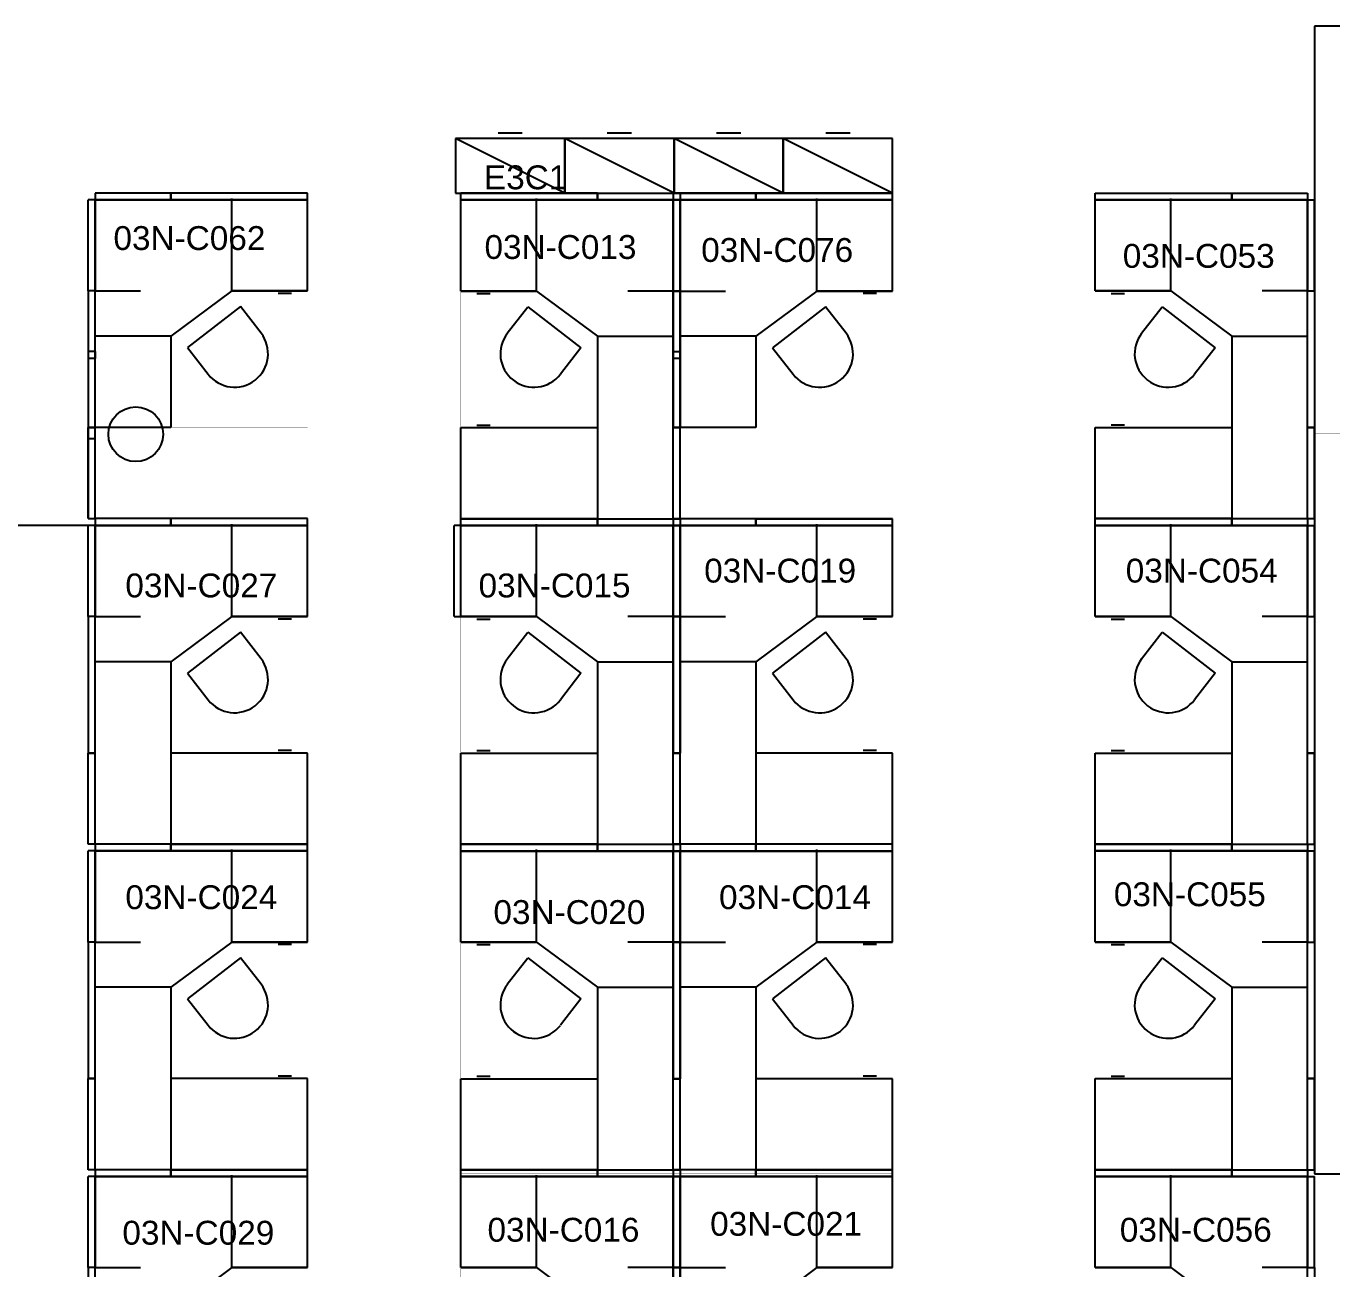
# Model space of a CAD drawing. Extents: x 0 to 6337, y 3987 to 5634.
# Drawn here: x 1423.1 to 1853.3, y 4401.1 to 4810.6 of the extents above; entities that cross this region are included whole.
import ezdxf

# ---------------------------------------------------------------- set-up
doc = ezdxf.new("R2010")
doc.units = 0
doc.header["$MEASUREMENT"] = 0
for name, color, linetype in [('01A_BASE_PLAN', 7, 'CONTINUOUS'), ('01B_PANELS', 7, 'CONTINUOUS'), ('04A_FURNITURE', 7, 'CONTINUOUS'), ('NA-CONSTRUCTION', 7, 'CONTINUOUS'), ('REGION', 7, 'CONTINUOUS'), ('REGION_NUM', 7, 'CONTINUOUS')]:
    doc.layers.add(name, color=color, linetype=linetype)
doc.styles.add('ARIAL', font='ARIAL', dxfattribs={"height": 0.2})

msp = doc.modelspace()

# ---------------------------------------------------------------- linework, layer by layer
at = {"layer": '01A_BASE_PLAN', "color": 250, "linetype": 'Continuous'}
for p, q in [((1847.56, 4810.55), (1847.56, 4432.42)), ((1960.62, 4810.55), (1847.56, 4810.55)), ((1847.56, 4432.42), (1859.88, 4432.42))]:
    msp.add_line(p, q, dxfattribs=at)
at = {"layer": '01B_PANELS', "color": 5, "linetype": 'Continuous'}
for p, q in [((1445.79, 4755.56), (1445.79, 4753.31)), ((1470.79, 4755.56), (1445.79, 4755.56)), ((1470.79, 4753.31), (1470.79, 4755.56)), ((1470.79, 4755.56), (1470.79, 4753.31)), ((1515.79, 4755.56), (1470.79, 4755.56)), ((1515.79, 4753.31), (1515.79, 4755.56)), ((1564.55, 4755.53), (1600.55, 4755.53)), ((1564.55, 4755.53), (1609.55, 4755.53)), ((1611.3, 4755.53), (1566.3, 4755.53)), ((1566.3, 4753.28), (1566.3, 4755.53)), ((1566.3, 4755.53), (1611.3, 4755.53)), ((1566.3, 4753.28), (1566.3, 4755.53)), ((1566.3, 4755.53), (1611.3, 4755.53)), ((1600.55, 4755.53), (1636.55, 4755.53)), ((1609.55, 4755.53), (1634.55, 4755.53)), ((1611.3, 4755.53), (1636.3, 4755.53)), ((1611.3, 4753.28), (1611.3, 4755.53)), ((1611.3, 4755.53), (1636.3, 4755.53)), ((1611.3, 4755.53), (1611.3, 4753.28)), ((1611.3, 4753.28), (1611.3, 4755.53)), ((1611.3, 4755.53), (1636.3, 4755.53)), ((1611.3, 4755.53), (1611.3, 4753.28)), ((1636.3, 4755.53), (1636.3, 4753.28)), ((1636.3, 4755.53), (1636.3, 4753.28)), ((1636.55, 4755.53), (1672.55, 4755.53)), ((1661.96, 4755.53), (1636.96, 4755.53)), ((1638.55, 4755.53), (1638.55, 4753.28)), ((1663.55, 4755.53), (1638.55, 4755.53)), ((1638.55, 4755.53), (1638.55, 4753.28)), ((1663.55, 4755.53), (1638.55, 4755.53)), ((1638.55, 4755.53), (1638.55, 4753.28)), ((1663.55, 4755.53), (1638.55, 4755.53)), ((1638.55, 4755.53), (1638.55, 4753.28)), ((1663.55, 4755.53), (1638.55, 4755.53)), ((1706.96, 4755.53), (1661.96, 4755.53)), ((1663.55, 4755.53), (1663.55, 4753.28)), ((1708.55, 4755.53), (1663.55, 4755.53)), ((1663.55, 4753.28), (1663.55, 4755.53)), ((1663.55, 4753.28), (1663.55, 4755.53)), ((1663.55, 4755.53), (1663.55, 4753.28)), ((1708.55, 4755.53), (1663.55, 4755.53)), ((1663.55, 4753.28), (1663.55, 4755.53)), ((1663.55, 4755.53), (1663.55, 4753.28)), ((1708.55, 4755.53), (1663.55, 4755.53)), ((1663.55, 4753.28), (1663.55, 4755.53)), ((1663.55, 4755.53), (1663.55, 4753.28)), ((1708.55, 4755.53), (1663.55, 4755.53)), ((1672.55, 4755.53), (1708.55, 4755.53)), ((1708.55, 4753.28), (1708.55, 4755.53)), ((1708.55, 4753.28), (1708.55, 4755.53)), ((1708.55, 4753.28), (1708.55, 4755.53)), ((1708.55, 4753.28), (1708.55, 4755.53)), ((1775.31, 4753.3), (1775.31, 4755.55)), ((1775.31, 4755.55), (1820.31, 4755.55)), ((1775.31, 4753.3), (1775.31, 4755.55)), ((1775.31, 4755.55), (1820.31, 4755.55)), ((1820.31, 4755.55), (1820.31, 4753.3)), ((1820.31, 4753.3), (1820.31, 4755.55)), ((1820.31, 4755.55), (1845.31, 4755.55)), ((1820.31, 4753.3), (1820.31, 4755.55)), ((1820.31, 4755.55), (1845.31, 4755.55)), ((1820.31, 4755.55), (1820.31, 4753.3)), ((1845.31, 4755.55), (1845.31, 4753.3)), ((1845.31, 4755.55), (1845.31, 4753.3)), ((1443.54, 4723.31), (1443.54, 4753.31)), ((1445.79, 4753.31), (1443.54, 4753.31)), ((1445.79, 4723.31), (1445.79, 4753.31)), ((1515.79, 4753.31), (1445.79, 4753.31)), ((1445.79, 4753.31), (1445.79, 4723.31)), ((1445.79, 4753.31), (1470.79, 4753.31)), ((1470.79, 4753.31), (1515.79, 4753.31)), ((1566.3, 4753.28), (1636.3, 4753.28)), ((1611.3, 4753.28), (1566.3, 4753.28)), ((1611.3, 4753.28), (1566.3, 4753.28)), ((1636.3, 4753.28), (1611.3, 4753.28)), ((1636.3, 4753.28), (1611.3, 4753.28)), ((1636.3, 4723.28), (1636.3, 4753.28)), ((1638.55, 4753.28), (1636.3, 4753.28)), ((1636.3, 4723.28), (1636.3, 4753.28)), ((1636.3, 4753.28), (1638.55, 4753.28)), ((1636.3, 4753.28), (1636.3, 4723.28)), ((1638.55, 4753.28), (1636.3, 4753.28)), ((1638.55, 4753.28), (1663.55, 4753.28)), ((1638.55, 4723.28), (1638.55, 4753.28)), ((1708.55, 4753.28), (1638.55, 4753.28)), ((1638.55, 4753.28), (1638.55, 4723.28)), ((1638.55, 4723.28), (1638.55, 4753.28)), ((1638.55, 4753.28), (1663.55, 4753.28)), ((1638.55, 4753.28), (1663.55, 4753.28)), ((1708.55, 4753.28), (1638.55, 4753.28)), ((1638.55, 4753.28), (1663.55, 4753.28)), ((1663.55, 4753.28), (1708.55, 4753.28)), ((1663.55, 4753.28), (1708.55, 4753.28)), ((1663.55, 4753.28), (1708.55, 4753.28)), ((1663.55, 4753.28), (1708.55, 4753.28)), ((1820.31, 4753.3), (1775.31, 4753.3)), ((1775.31, 4753.3), (1845.31, 4753.3)), ((1820.31, 4753.3), (1775.31, 4753.3)), ((1845.31, 4753.3), (1820.31, 4753.3)), ((1845.31, 4753.3), (1820.31, 4753.3)), ((1845.31, 4723.3), (1845.31, 4753.3)), ((1845.31, 4753.3), (1847.56, 4753.3)), ((1845.31, 4753.3), (1845.31, 4723.3)), ((1847.56, 4723.3), (1847.56, 4753.3)), ((1445.79, 4723.31), (1443.54, 4723.31)), ((1445.79, 4723.31), (1443.54, 4723.31)), ((1443.54, 4723.31), (1443.54, 4678.31)), ((1445.79, 4648.31), (1445.79, 4723.31)), ((1445.79, 4678.31), (1445.79, 4723.31)), ((1638.55, 4723.28), (1636.3, 4723.28)), ((1636.3, 4723.28), (1638.55, 4723.28)), ((1636.3, 4648.28), (1636.3, 4723.28)), ((1636.3, 4678.28), (1636.3, 4723.28)), ((1636.3, 4723.28), (1638.55, 4723.28)), ((1638.55, 4723.28), (1636.3, 4723.28)), ((1636.3, 4723.28), (1636.3, 4678.28)), ((1638.55, 4723.28), (1636.3, 4723.28)), ((1638.55, 4723.28), (1636.3, 4723.28)), ((1638.55, 4648.28), (1638.55, 4723.28)), ((1638.55, 4723.28), (1638.55, 4678.28)), ((1638.55, 4678.28), (1638.55, 4723.28)), ((1845.31, 4723.3), (1847.56, 4723.3)), ((1845.31, 4648.3), (1845.31, 4723.3)), ((1845.31, 4678.3), (1845.31, 4723.3)), ((1845.31, 4723.3), (1847.56, 4723.3)), ((1847.56, 4723.3), (1847.56, 4678.3)), ((1445.79, 4703.3), (1443.54, 4703.3)), ((1445.79, 4703.3), (1445.79, 4701.05)), ((1638.55, 4703.27), (1636.3, 4703.27)), ((1638.55, 4703.27), (1638.55, 4701.02)), ((1445.79, 4701.05), (1443.54, 4701.05)), ((1443.54, 4701.05), (1443.54, 4648.3)), ((1445.79, 4648.3), (1445.79, 4701.05)), ((1638.55, 4701.02), (1636.3, 4701.02)), ((1443.54, 4648.31), (1443.54, 4678.31)), ((1445.79, 4678.31), (1443.54, 4678.31)), ((1443.54, 4678.31), (1445.79, 4678.31)), ((1445.79, 4648.31), (1445.79, 4678.31)), ((1636.3, 4648.28), (1636.3, 4678.28)), ((1638.55, 4678.28), (1636.3, 4678.28)), ((1636.3, 4648.28), (1636.3, 4678.28)), ((1636.3, 4678.28), (1638.55, 4678.28)), ((1638.55, 4678.28), (1636.3, 4678.28)), ((1636.3, 4678.28), (1638.55, 4678.28)), ((1638.55, 4648.28), (1638.55, 4678.28)), ((1638.55, 4648.28), (1638.55, 4678.28)), ((1845.31, 4648.3), (1845.31, 4678.3)), ((1845.31, 4678.3), (1847.56, 4678.3)), ((1847.56, 4678.3), (1845.31, 4678.3)), ((1847.56, 4648.3), (1847.56, 4678.3)), ((1443.54, 4674.68), (1445.79, 4674.68)), ((1443.54, 4648.3), (1445.79, 4648.3)), ((1445.79, 4648.3), (1445.79, 4646.05)), ((1470.79, 4648.3), (1445.79, 4648.3)), ((1470.79, 4646.05), (1470.79, 4648.3)), ((1470.79, 4648.3), (1470.79, 4646.05)), ((1515.79, 4648.3), (1470.79, 4648.3)), ((1515.79, 4646.05), (1515.79, 4648.3)), ((1566.3, 4646.03), (1566.3, 4648.28)), ((1566.3, 4648.28), (1611.3, 4648.28)), ((1611.3, 4648.28), (1566.3, 4648.28)), ((1566.3, 4646.03), (1566.3, 4648.28)), ((1566.3, 4648.28), (1611.3, 4648.28)), ((1566.3, 4646.03), (1566.3, 4648.28)), ((1566.3, 4648.28), (1611.3, 4648.28)), ((1611.3, 4646.03), (1611.3, 4648.28)), ((1611.3, 4648.28), (1636.3, 4648.28)), ((1611.3, 4648.28), (1611.3, 4646.03)), ((1611.3, 4648.28), (1636.3, 4648.28)), ((1611.3, 4646.03), (1611.3, 4648.28)), ((1611.3, 4648.28), (1636.3, 4648.28)), ((1611.3, 4648.28), (1611.3, 4646.03)), ((1611.3, 4646.03), (1611.3, 4648.28)), ((1611.3, 4648.28), (1636.3, 4648.28)), ((1611.3, 4648.28), (1611.3, 4646.03)), ((1636.3, 4648.28), (1636.3, 4646.03)), ((1638.55, 4648.28), (1636.3, 4648.28)), ((1636.3, 4648.28), (1638.55, 4648.28)), ((1636.3, 4648.28), (1636.3, 4646.03)), ((1636.3, 4648.28), (1636.3, 4646.03)), ((1638.55, 4648.28), (1638.55, 4646.03)), ((1663.55, 4648.28), (1638.55, 4648.28)), ((1663.55, 4648.28), (1638.55, 4648.28)), ((1638.55, 4648.28), (1638.55, 4646.03)), ((1663.55, 4648.28), (1638.55, 4648.28)), ((1638.55, 4648.28), (1638.55, 4646.03)), ((1663.55, 4648.28), (1638.55, 4648.28)), ((1663.55, 4648.28), (1638.55, 4648.28)), ((1663.55, 4648.28), (1638.55, 4648.28)), ((1663.55, 4648.28), (1638.55, 4648.28)), ((1663.55, 4646.03), (1663.55, 4648.28)), ((1663.55, 4648.28), (1663.55, 4646.03)), ((1708.55, 4648.28), (1663.55, 4648.28)), ((1663.55, 4648.28), (1708.55, 4648.28)), ((1663.55, 4646.03), (1663.55, 4648.28)), ((1663.55, 4648.28), (1663.55, 4646.03)), ((1708.55, 4648.28), (1663.55, 4648.28)), ((1663.55, 4646.03), (1663.55, 4648.28)), ((1663.55, 4648.28), (1663.55, 4646.03)), ((1708.55, 4648.28), (1663.55, 4648.28)), ((1663.55, 4648.28), (1663.55, 4646.03)), ((1708.55, 4648.28), (1663.55, 4648.28)), ((1663.55, 4646.03), (1663.55, 4648.28)), ((1663.55, 4646.03), (1663.55, 4648.28)), ((1663.55, 4648.28), (1663.55, 4646.03)), ((1708.55, 4648.28), (1663.55, 4648.28)), ((1663.55, 4646.03), (1663.55, 4648.28)), ((1663.55, 4648.28), (1663.55, 4646.03)), ((1708.55, 4648.28), (1663.55, 4648.28)), ((1708.55, 4646.03), (1708.55, 4648.28)), ((1708.55, 4646.03), (1708.55, 4648.28)), ((1708.55, 4646.03), (1708.55, 4648.28)), ((1708.55, 4646.03), (1708.55, 4648.28)), ((1708.55, 4646.03), (1708.55, 4648.28)), ((1708.55, 4646.03), (1708.55, 4648.28)), ((1775.31, 4646.05), (1775.31, 4648.3)), ((1775.31, 4648.3), (1820.31, 4648.3)), ((1820.31, 4648.3), (1775.31, 4648.3)), ((1775.31, 4646.05), (1775.31, 4648.3)), ((1775.31, 4648.3), (1820.31, 4648.3)), ((1775.31, 4646.05), (1775.31, 4648.3)), ((1775.31, 4648.3), (1820.31, 4648.3)), ((1820.31, 4648.3), (1820.31, 4646.05)), ((1820.31, 4646.05), (1820.31, 4648.3)), ((1820.31, 4648.3), (1845.31, 4648.3)), ((1820.31, 4648.3), (1845.31, 4648.3)), ((1820.31, 4646.05), (1820.31, 4648.3)), ((1820.31, 4648.3), (1845.31, 4648.3)), ((1820.31, 4648.3), (1820.31, 4646.05)), ((1820.31, 4646.05), (1820.31, 4648.3)), ((1820.31, 4648.3), (1845.31, 4648.3)), ((1820.31, 4648.3), (1820.31, 4646.05)), ((1845.31, 4648.3), (1845.31, 4646.05)), ((1845.31, 4648.3), (1847.56, 4648.3)), ((1845.31, 4648.3), (1845.31, 4646.05)), ((1845.31, 4648.3), (1845.31, 4646.05)), ((1443.54, 4616.05), (1443.54, 4646.05)), ((1445.79, 4646.05), (1443.54, 4646.05)), ((1445.79, 4616.05), (1445.79, 4646.05)), ((1515.79, 4646.05), (1445.79, 4646.05)), ((1445.79, 4646.05), (1445.79, 4616.05)), ((1445.79, 4646.05), (1470.79, 4646.05)), ((1470.79, 4646.05), (1515.79, 4646.05)), ((1566.3, 4646.03), (1564.05, 4646.03)), ((1566.3, 4646.03), (1636.3, 4646.03)), ((1611.3, 4646.03), (1566.3, 4646.03)), ((1566.3, 4646.03), (1636.3, 4646.03)), ((1611.3, 4646.03), (1566.3, 4646.03)), ((1611.3, 4646.03), (1566.3, 4646.03)), ((1636.3, 4646.03), (1611.3, 4646.03)), ((1636.3, 4646.03), (1611.3, 4646.03)), ((1636.3, 4646.03), (1611.3, 4646.03)), ((1636.3, 4616.03), (1636.3, 4646.03)), ((1636.3, 4646.03), (1638.55, 4646.03)), ((1636.3, 4646.03), (1636.3, 4616.03)), ((1636.3, 4616.03), (1636.3, 4646.03)), ((1638.55, 4646.03), (1636.3, 4646.03)), ((1708.55, 4646.03), (1638.55, 4646.03)), ((1638.55, 4646.03), (1638.55, 4616.03)), ((1638.55, 4616.03), (1638.55, 4646.03)), ((1638.55, 4616.03), (1638.55, 4646.03)), ((1638.55, 4646.03), (1663.55, 4646.03)), ((1708.55, 4646.03), (1638.55, 4646.03)), ((1638.55, 4646.03), (1663.55, 4646.03)), ((1638.55, 4646.03), (1663.55, 4646.03)), ((1638.55, 4646.03), (1663.55, 4646.03)), ((1708.55, 4646.03), (1638.55, 4646.03)), ((1638.55, 4646.03), (1663.55, 4646.03)), ((1638.55, 4646.03), (1663.55, 4646.03)), ((1663.55, 4646.03), (1708.55, 4646.03)), ((1663.55, 4646.03), (1708.55, 4646.03)), ((1663.55, 4646.03), (1708.55, 4646.03)), ((1663.55, 4646.03), (1708.55, 4646.03)), ((1663.55, 4646.03), (1708.55, 4646.03)), ((1663.55, 4646.03), (1708.55, 4646.03)), ((1820.31, 4646.05), (1775.31, 4646.05)), ((1775.31, 4646.05), (1845.31, 4646.05)), ((1820.31, 4646.05), (1775.31, 4646.05)), ((1820.31, 4646.05), (1775.31, 4646.05)), ((1845.31, 4646.05), (1820.31, 4646.05)), ((1845.31, 4646.05), (1820.31, 4646.05)), ((1845.31, 4646.05), (1820.31, 4646.05)), ((1845.31, 4616.05), (1845.31, 4646.05)), ((1845.31, 4646.05), (1847.56, 4646.05)), ((1845.31, 4646.05), (1845.31, 4616.05)), ((1847.56, 4616.05), (1847.56, 4646.05)), ((1445.79, 4616.05), (1443.54, 4616.05)), ((1445.79, 4616.05), (1443.54, 4616.05)), ((1443.54, 4616.05), (1443.54, 4571.05)), ((1445.79, 4541.05), (1445.79, 4616.05)), ((1445.79, 4571.05), (1445.79, 4616.05)), ((1636.3, 4616.03), (1638.55, 4616.03)), ((1636.3, 4541.03), (1636.3, 4616.03)), ((1638.55, 4616.03), (1636.3, 4616.03)), ((1638.55, 4616.03), (1636.3, 4616.03)), ((1636.3, 4616.03), (1636.3, 4571.03)), ((1636.3, 4571.03), (1636.3, 4616.03)), ((1636.3, 4616.03), (1638.55, 4616.03)), ((1638.55, 4571.03), (1638.55, 4616.03)), ((1638.55, 4616.03), (1638.55, 4571.03)), ((1845.31, 4616.05), (1847.56, 4616.05)), ((1845.31, 4541.05), (1845.31, 4616.05)), ((1845.31, 4571.05), (1845.31, 4616.05)), ((1845.31, 4616.05), (1847.56, 4616.05)), ((1847.56, 4616.05), (1847.56, 4571.05)), ((1443.54, 4541.05), (1443.54, 4571.05)), ((1445.79, 4571.05), (1443.54, 4571.05)), ((1443.54, 4571.05), (1445.79, 4571.05)), ((1445.79, 4541.05), (1445.79, 4571.05)), ((1636.3, 4541.03), (1636.3, 4571.03)), ((1636.3, 4571.03), (1638.55, 4571.03)), ((1636.3, 4541.03), (1636.3, 4571.03)), ((1638.55, 4571.03), (1636.3, 4571.03)), ((1636.3, 4571.03), (1638.55, 4571.03)), ((1638.55, 4571.03), (1636.3, 4571.03)), ((1638.55, 4541.03), (1638.55, 4571.03)), ((1638.55, 4541.03), (1638.55, 4571.03)), ((1845.31, 4541.05), (1845.31, 4571.05)), ((1845.31, 4571.05), (1847.56, 4571.05)), ((1847.56, 4571.05), (1845.31, 4571.05)), ((1847.56, 4541.05), (1847.56, 4571.05)), ((1445.79, 4541.05), (1443.54, 4541.05)), ((1470.79, 4541.05), (1445.79, 4541.05)), ((1445.79, 4541.05), (1445.79, 4538.8)), ((1470.79, 4541.05), (1445.79, 4541.05)), ((1445.79, 4541.05), (1445.79, 4538.8)), ((1470.79, 4541.05), (1445.79, 4541.05)), ((1470.79, 4541.05), (1515.79, 4541.05)), ((1470.79, 4538.8), (1470.79, 4541.05)), ((1470.79, 4541.05), (1470.79, 4538.8)), ((1515.79, 4541.05), (1470.79, 4541.05)), ((1470.79, 4538.8), (1470.79, 4541.05)), ((1470.79, 4541.05), (1470.79, 4538.8)), ((1515.79, 4541.05), (1470.79, 4541.05)), ((1515.79, 4538.8), (1515.79, 4541.05)), ((1515.79, 4538.8), (1515.79, 4541.05)), ((1611.3, 4541.03), (1566.3, 4541.03)), ((1566.3, 4538.78), (1566.3, 4541.03)), ((1566.3, 4541.03), (1611.3, 4541.03)), ((1566.3, 4538.78), (1566.3, 4541.03)), ((1566.3, 4541.03), (1611.3, 4541.03)), ((1611.3, 4541.03), (1636.3, 4541.03)), ((1611.3, 4538.78), (1611.3, 4541.03)), ((1611.3, 4541.03), (1636.3, 4541.03)), ((1611.3, 4541.03), (1611.3, 4538.78)), ((1611.3, 4538.78), (1611.3, 4541.03)), ((1611.3, 4541.03), (1636.3, 4541.03)), ((1611.3, 4541.03), (1611.3, 4538.78)), ((1636.3, 4541.03), (1638.55, 4541.03)), ((1638.55, 4541.03), (1636.3, 4541.03)), ((1636.3, 4541.03), (1636.3, 4538.78)), ((1636.3, 4541.03), (1636.3, 4538.78)), ((1638.55, 4541.03), (1638.55, 4538.78)), ((1663.55, 4541.03), (1638.55, 4541.03)), ((1638.55, 4541.03), (1638.55, 4538.78)), ((1663.55, 4541.03), (1638.55, 4541.03)), ((1638.55, 4541.03), (1638.55, 4538.78)), ((1663.55, 4541.03), (1638.55, 4541.03)), ((1663.55, 4541.03), (1663.55, 4538.78)), ((1708.55, 4541.03), (1663.55, 4541.03)), ((1663.55, 4538.78), (1663.55, 4541.03)), ((1663.55, 4538.78), (1663.55, 4541.03)), ((1663.55, 4541.03), (1663.55, 4538.78)), ((1708.55, 4541.03), (1663.55, 4541.03)), ((1663.55, 4538.78), (1663.55, 4541.03)), ((1663.55, 4541.03), (1663.55, 4538.78)), ((1708.55, 4541.03), (1663.55, 4541.03)), ((1708.55, 4538.78), (1708.55, 4541.03)), ((1708.55, 4538.78), (1708.55, 4541.03)), ((1708.55, 4538.78), (1708.55, 4541.03)), ((1820.31, 4541.05), (1775.31, 4541.05)), ((1775.31, 4538.8), (1775.31, 4541.05)), ((1775.31, 4541.05), (1820.31, 4541.05)), ((1775.31, 4538.8), (1775.31, 4541.05)), ((1775.31, 4541.05), (1820.31, 4541.05)), ((1820.31, 4541.05), (1845.31, 4541.05)), ((1820.31, 4538.8), (1820.31, 4541.05)), ((1820.31, 4541.05), (1845.31, 4541.05)), ((1820.31, 4541.05), (1820.31, 4538.8)), ((1820.31, 4538.8), (1820.31, 4541.05)), ((1820.31, 4541.05), (1845.31, 4541.05)), ((1820.31, 4541.05), (1820.31, 4538.8)), ((1845.31, 4541.05), (1847.56, 4541.05)), ((1845.31, 4541.05), (1845.31, 4538.8)), ((1845.31, 4541.05), (1845.31, 4538.8)), ((1443.54, 4508.8), (1443.54, 4538.8)), ((1445.79, 4538.8), (1443.54, 4538.8)), ((1445.79, 4508.8), (1445.79, 4538.8)), ((1515.79, 4538.8), (1445.79, 4538.8)), ((1445.79, 4538.8), (1445.79, 4508.8)), ((1445.79, 4538.8), (1470.79, 4538.8)), ((1445.79, 4538.8), (1470.79, 4538.8)), ((1470.79, 4538.8), (1515.79, 4538.8)), ((1470.79, 4538.8), (1515.79, 4538.8)), ((1566.3, 4538.78), (1636.3, 4538.78)), ((1611.3, 4538.78), (1566.3, 4538.78)), ((1611.3, 4538.78), (1566.3, 4538.78)), ((1636.3, 4538.78), (1611.3, 4538.78)), ((1636.3, 4538.78), (1611.3, 4538.78)), ((1636.3, 4508.78), (1636.3, 4538.78)), ((1638.55, 4538.78), (1636.3, 4538.78)), ((1636.3, 4508.78), (1636.3, 4538.78)), ((1636.3, 4538.78), (1638.55, 4538.78)), ((1636.3, 4538.78), (1636.3, 4508.78)), ((1638.55, 4538.78), (1663.55, 4538.78)), ((1638.55, 4508.78), (1638.55, 4538.78)), ((1708.55, 4538.78), (1638.55, 4538.78)), ((1638.55, 4538.78), (1638.55, 4508.78)), ((1638.55, 4508.78), (1638.55, 4538.78)), ((1638.55, 4538.78), (1663.55, 4538.78)), ((1638.55, 4538.78), (1663.55, 4538.78)), ((1663.55, 4538.78), (1708.55, 4538.78)), ((1663.55, 4538.78), (1708.55, 4538.78)), ((1663.55, 4538.78), (1708.55, 4538.78)), ((1775.31, 4538.8), (1845.31, 4538.8)), ((1820.31, 4538.8), (1775.31, 4538.8)), ((1820.31, 4538.8), (1775.31, 4538.8)), ((1845.31, 4538.8), (1820.31, 4538.8)), ((1845.31, 4538.8), (1820.31, 4538.8)), ((1845.31, 4508.8), (1845.31, 4538.8)), ((1845.31, 4538.8), (1847.56, 4538.8)), ((1845.31, 4538.8), (1845.31, 4508.8)), ((1847.56, 4508.8), (1847.56, 4538.8)), ((1445.79, 4508.8), (1443.54, 4508.8)), ((1445.79, 4508.8), (1443.54, 4508.8)), ((1443.54, 4508.8), (1443.54, 4463.8)), ((1445.79, 4433.8), (1445.79, 4508.8)), ((1445.79, 4463.8), (1445.79, 4508.8)), ((1638.55, 4508.78), (1636.3, 4508.78)), ((1636.3, 4508.78), (1638.55, 4508.78)), ((1636.3, 4433.78), (1636.3, 4508.78)), ((1636.3, 4463.78), (1636.3, 4508.78)), ((1636.3, 4508.78), (1638.55, 4508.78)), ((1638.55, 4508.78), (1636.3, 4508.78)), ((1636.3, 4508.78), (1636.3, 4463.78)), ((1638.55, 4433.78), (1638.55, 4508.78)), ((1638.55, 4508.78), (1638.55, 4463.78)), ((1638.55, 4463.78), (1638.55, 4508.78)), ((1845.31, 4508.8), (1847.56, 4508.8)), ((1845.31, 4433.8), (1845.31, 4508.8)), ((1845.31, 4463.8), (1845.31, 4508.8)), ((1845.31, 4508.8), (1847.56, 4508.8)), ((1847.56, 4508.8), (1847.56, 4463.8)), ((1443.54, 4433.8), (1443.54, 4463.8)), ((1445.79, 4463.8), (1443.54, 4463.8)), ((1443.54, 4463.8), (1445.79, 4463.8)), ((1445.79, 4433.8), (1445.79, 4463.8)), ((1636.3, 4433.78), (1636.3, 4463.78)), ((1638.55, 4463.78), (1636.3, 4463.78)), ((1636.3, 4433.78), (1636.3, 4463.78)), ((1636.3, 4463.78), (1638.55, 4463.78)), ((1638.55, 4463.78), (1636.3, 4463.78)), ((1636.3, 4463.78), (1638.55, 4463.78)), ((1638.55, 4433.78), (1638.55, 4463.78)), ((1638.55, 4433.78), (1638.55, 4463.78)), ((1845.31, 4433.8), (1845.31, 4463.8)), ((1845.31, 4463.8), (1847.56, 4463.8)), ((1847.56, 4463.8), (1845.31, 4463.8)), ((1847.56, 4433.8), (1847.56, 4463.8)), ((1445.79, 4433.8), (1443.54, 4433.8)), ((1470.79, 4433.8), (1445.79, 4433.8)), ((1445.79, 4433.8), (1445.79, 4431.55)), ((1470.79, 4433.8), (1445.79, 4433.8)), ((1445.79, 4433.8), (1445.79, 4431.55)), ((1470.79, 4433.8), (1445.79, 4433.8)), ((1470.79, 4433.8), (1515.79, 4433.8)), ((1470.79, 4431.55), (1470.79, 4433.8)), ((1470.79, 4433.8), (1470.79, 4431.55)), ((1515.79, 4433.8), (1470.79, 4433.8)), ((1470.79, 4431.55), (1470.79, 4433.8)), ((1470.79, 4433.8), (1470.79, 4431.55)), ((1515.79, 4433.8), (1470.79, 4433.8)), ((1515.79, 4431.55), (1515.79, 4433.8)), ((1515.79, 4431.55), (1515.79, 4433.8)), ((1611.3, 4433.78), (1566.3, 4433.78)), ((1566.3, 4431.53), (1566.3, 4433.78)), ((1566.3, 4433.78), (1611.3, 4433.78)), ((1566.3, 4431.53), (1566.3, 4433.78)), ((1566.3, 4433.78), (1611.3, 4433.78)), ((1611.3, 4433.78), (1636.3, 4433.78)), ((1611.3, 4431.53), (1611.3, 4433.78)), ((1611.3, 4433.78), (1636.3, 4433.78)), ((1611.3, 4433.78), (1611.3, 4431.53)), ((1611.3, 4431.53), (1611.3, 4433.78)), ((1611.3, 4433.78), (1636.3, 4433.78)), ((1611.3, 4433.78), (1611.3, 4431.53)), ((1638.55, 4433.78), (1636.3, 4433.78)), ((1636.3, 4433.78), (1638.55, 4433.78)), ((1636.3, 4433.78), (1636.3, 4431.53)), ((1636.3, 4433.78), (1636.3, 4431.53)), ((1663.55, 4433.78), (1638.55, 4433.78)), ((1638.55, 4433.78), (1638.55, 4431.53)), ((1663.55, 4433.78), (1638.55, 4433.78)), ((1638.55, 4433.78), (1638.55, 4431.53)), ((1663.55, 4433.78), (1638.55, 4433.78)), ((1663.55, 4433.78), (1708.55, 4433.78)), ((1663.55, 4431.53), (1663.55, 4433.78)), ((1663.55, 4433.78), (1663.55, 4431.53)), ((1708.55, 4433.78), (1663.55, 4433.78)), ((1663.55, 4431.53), (1663.55, 4433.78)), ((1663.55, 4433.78), (1663.55, 4431.53)), ((1708.55, 4433.78), (1663.55, 4433.78)), ((1708.55, 4431.53), (1708.55, 4433.78)), ((1708.55, 4431.53), (1708.55, 4433.78)), ((1820.31, 4433.8), (1775.31, 4433.8)), ((1775.31, 4431.55), (1775.31, 4433.8)), ((1775.31, 4433.8), (1820.31, 4433.8)), ((1775.31, 4431.55), (1775.31, 4433.8)), ((1775.31, 4433.8), (1820.31, 4433.8)), ((1820.31, 4433.8), (1845.31, 4433.8)), ((1820.31, 4431.55), (1820.31, 4433.8)), ((1820.31, 4433.8), (1845.31, 4433.8)), ((1820.31, 4433.8), (1820.31, 4431.55)), ((1820.31, 4431.55), (1820.31, 4433.8)), ((1820.31, 4433.8), (1845.31, 4433.8)), ((1820.31, 4433.8), (1820.31, 4431.55)), ((1845.31, 4433.8), (1847.56, 4433.8)), ((1845.31, 4433.8), (1845.31, 4431.55)), ((1845.31, 4433.8), (1845.31, 4431.55)), ((1443.54, 4401.55), (1443.54, 4431.55)), ((1445.79, 4431.55), (1443.54, 4431.55)), ((1445.79, 4401.55), (1445.79, 4431.55)), ((1515.79, 4431.55), (1445.79, 4431.55)), ((1445.79, 4431.55), (1445.79, 4401.55)), ((1445.79, 4431.55), (1470.79, 4431.55)), ((1445.79, 4431.55), (1470.79, 4431.55)), ((1470.79, 4431.55), (1515.79, 4431.55)), ((1470.79, 4431.55), (1515.79, 4431.55)), ((1566.3, 4431.53), (1636.3, 4431.53)), ((1611.3, 4431.53), (1566.3, 4431.53)), ((1611.3, 4431.53), (1566.3, 4431.53)), ((1636.3, 4431.53), (1611.3, 4431.53)), ((1636.3, 4431.53), (1611.3, 4431.53)), ((1636.3, 4401.53), (1636.3, 4431.53)), ((1638.55, 4431.53), (1636.3, 4431.53)), ((1636.3, 4401.53), (1636.3, 4431.53)), ((1636.3, 4431.53), (1638.55, 4431.53)), ((1636.3, 4431.53), (1636.3, 4401.53)), ((1638.55, 4401.53), (1638.55, 4431.53)), ((1708.55, 4431.53), (1638.55, 4431.53)), ((1638.55, 4431.53), (1638.55, 4401.53)), ((1638.55, 4401.53), (1638.55, 4431.53)), ((1638.55, 4431.53), (1663.55, 4431.53)), ((1638.55, 4431.53), (1663.55, 4431.53)), ((1663.55, 4431.53), (1708.55, 4431.53)), ((1663.55, 4431.53), (1708.55, 4431.53)), ((1775.31, 4431.55), (1845.31, 4431.55)), ((1820.31, 4431.55), (1775.31, 4431.55)), ((1820.31, 4431.55), (1775.31, 4431.55)), ((1845.31, 4431.55), (1820.31, 4431.55)), ((1845.31, 4431.55), (1820.31, 4431.55)), ((1845.31, 4401.55), (1845.31, 4431.55)), ((1845.31, 4431.55), (1847.56, 4431.55)), ((1845.31, 4431.55), (1845.31, 4401.55)), ((1847.56, 4401.55), (1847.56, 4431.55)), ((1445.79, 4401.55), (1443.54, 4401.55)), ((1445.79, 4401.55), (1443.54, 4401.55)), ((1443.54, 4401.55), (1443.54, 4356.55)), ((1445.79, 4326.55), (1445.79, 4401.55)), ((1445.79, 4356.55), (1445.79, 4401.55)), ((1638.55, 4401.53), (1636.3, 4401.53)), ((1636.3, 4401.53), (1638.55, 4401.53)), ((1636.3, 4326.53), (1636.3, 4401.53)), ((1636.3, 4356.53), (1636.3, 4401.53)), ((1636.3, 4401.53), (1638.55, 4401.53)), ((1638.55, 4401.53), (1636.3, 4401.53)), ((1636.3, 4401.53), (1636.3, 4356.53)), ((1638.55, 4326.53), (1638.55, 4401.53)), ((1638.55, 4401.53), (1638.55, 4356.53)), ((1638.55, 4356.53), (1638.55, 4401.53)), ((1845.31, 4401.55), (1847.56, 4401.55)), ((1845.31, 4326.55), (1845.31, 4401.55)), ((1845.31, 4356.55), (1845.31, 4401.55)), ((1845.31, 4401.55), (1847.56, 4401.55)), ((1847.56, 4401.55), (1847.56, 4356.55))]:
    msp.add_line(p, q, dxfattribs=at)
at = {"layer": '04A_FURNITURE', "color": 1, "linetype": 'Continuous'}
for p, q in [((1600.55, 4755.53), (1564.55, 4773.53)), ((1600.55, 4773.53), (1564.55, 4773.53)), ((1564.55, 4773.53), (1564.55, 4755.53)), ((1586.55, 4775.24), (1578.55, 4775.24)), ((1636.55, 4755.53), (1600.55, 4773.53)), ((1600.55, 4755.53), (1600.55, 4773.53)), ((1636.55, 4773.53), (1600.55, 4773.53)), ((1600.55, 4773.53), (1600.55, 4755.53)), ((1622.55, 4775.24), (1614.55, 4775.24)), ((1672.55, 4755.53), (1636.55, 4773.53)), ((1672.55, 4773.53), (1636.55, 4773.53)), ((1636.55, 4773.53), (1636.55, 4755.53)), ((1636.55, 4755.53), (1636.55, 4773.53)), ((1658.55, 4775.24), (1650.55, 4775.24)), ((1708.55, 4755.53), (1672.55, 4773.53)), ((1672.55, 4755.53), (1672.55, 4773.53)), ((1708.55, 4773.53), (1672.55, 4773.53)), ((1672.55, 4773.53), (1672.55, 4755.53)), ((1694.55, 4775.24), (1686.55, 4775.24)), ((1708.55, 4755.53), (1708.55, 4773.53)), ((1490.88, 4723.31), (1490.88, 4753.76)), ((1515.79, 4723.31), (1515.79, 4753.31)), ((1566.3, 4723.28), (1566.3, 4753.28)), ((1591.22, 4723.28), (1591.22, 4753.74)), ((1683.64, 4723.28), (1683.64, 4753.74)), ((1708.55, 4723.28), (1708.55, 4753.28)), ((1775.31, 4723.3), (1775.31, 4753.3)), ((1800.23, 4723.3), (1800.23, 4753.75)), ((1445.79, 4723.31), (1460.79, 4723.31)), ((1490.88, 4723.31), (1470.79, 4708.41)), ((1515.79, 4723.31), (1490.79, 4723.31)), ((1490.88, 4723.31), (1515.79, 4723.31)), ((1510.49, 4722.48), (1506.1, 4722.48)), ((1566.3, 4723.28), (1591.3, 4723.28)), ((1591.22, 4723.28), (1566.3, 4723.28)), ((1571.6, 4722.45), (1576, 4722.45)), ((1591.22, 4723.28), (1611.3, 4708.38)), ((1636.3, 4723.28), (1621.3, 4723.28)), ((1638.55, 4723.28), (1653.55, 4723.28)), ((1683.64, 4723.28), (1663.55, 4708.38)), ((1708.55, 4723.28), (1683.55, 4723.28)), ((1683.64, 4723.28), (1708.55, 4723.28)), ((1703.25, 4722.45), (1698.86, 4722.45)), ((1775.31, 4723.3), (1800.31, 4723.3)), ((1800.23, 4723.3), (1775.31, 4723.3)), ((1780.61, 4722.46), (1785.01, 4722.46)), ((1800.23, 4723.3), (1820.31, 4708.4)), ((1845.31, 4723.3), (1830.31, 4723.3)), ((1845.31, 4723.3), (1830.31, 4723.3)), ((1493.72, 4718.13), (1476.25, 4704.62)), ((1500.47, 4709.4), (1493.72, 4718.13)), ((1581.62, 4709.37), (1588.38, 4718.1)), ((1588.38, 4718.1), (1605.84, 4704.59)), ((1686.48, 4718.1), (1669.01, 4704.59)), ((1693.23, 4709.37), (1686.48, 4718.1)), ((1790.64, 4709.39), (1797.39, 4718.12)), ((1797.39, 4718.12), (1814.86, 4704.61)), ((1470.79, 4708.41), (1445.98, 4708.41)), ((1470.79, 4708.41), (1470.79, 4678.31)), ((1611.3, 4708.38), (1636.12, 4708.38)), ((1611.3, 4708.38), (1611.3, 4648.28)), ((1663.55, 4708.38), (1638.74, 4708.38)), ((1663.55, 4708.38), (1663.55, 4678.28)), ((1820.31, 4708.4), (1845.13, 4708.4)), ((1820.31, 4708.4), (1820.31, 4648.3)), ((1476.25, 4704.62), (1483.01, 4695.89)), ((1605.84, 4704.59), (1599.09, 4695.86)), ((1669.01, 4704.59), (1675.76, 4695.86)), ((1814.86, 4704.61), (1808.1, 4695.88)), ((1470.79, 4678.31), (1445.79, 4678.31)), ((1566.3, 4648.28), (1566.3, 4678.28)), ((1566.3, 4678.28), (1611.3, 4678.28)), ((1571.6, 4679.12), (1576, 4679.12)), ((1611.3, 4678.28), (1611.3, 4648.28)), ((1663.55, 4678.28), (1638.55, 4678.28)), ((1775.31, 4648.3), (1775.31, 4678.3)), ((1775.31, 4678.3), (1820.31, 4678.3)), ((1780.61, 4679.14), (1785.01, 4679.14)), ((1820.31, 4678.3), (1820.31, 4648.3)), ((1490.88, 4616.05), (1490.88, 4646.5)), ((1515.79, 4616.05), (1515.79, 4646.05)), ((1564.05, 4616.04), (1564.05, 4646.03)), ((1566.3, 4616.03), (1566.3, 4646.03)), ((1591.22, 4616.03), (1591.22, 4646.49)), ((1683.64, 4616.03), (1683.64, 4646.49)), ((1708.55, 4616.03), (1708.55, 4646.03)), ((1775.31, 4616.05), (1775.31, 4646.05)), ((1800.23, 4616.05), (1800.23, 4646.5)), ((1445.79, 4616.05), (1460.79, 4616.05)), ((1445.79, 4616.05), (1460.79, 4616.05)), ((1490.88, 4616.05), (1470.79, 4601.15)), ((1515.79, 4616.05), (1490.79, 4616.05)), ((1490.88, 4616.05), (1515.79, 4616.05)), ((1510.49, 4615.21), (1506.1, 4615.21)), ((1564.05, 4616.04), (1566.33, 4616.04)), ((1566.3, 4616.03), (1591.3, 4616.03)), ((1591.22, 4616.03), (1566.3, 4616.03)), ((1571.6, 4615.2), (1576, 4615.2)), ((1591.22, 4616.03), (1611.3, 4601.13)), ((1636.3, 4616.03), (1621.3, 4616.03)), ((1636.3, 4616.03), (1621.3, 4616.03)), ((1638.55, 4616.03), (1653.55, 4616.03)), ((1638.55, 4616.03), (1653.55, 4616.03)), ((1683.64, 4616.03), (1663.55, 4601.13)), ((1708.55, 4616.03), (1683.55, 4616.03)), ((1683.64, 4616.03), (1708.55, 4616.03)), ((1703.25, 4615.2), (1698.86, 4615.2)), ((1775.31, 4616.05), (1800.31, 4616.05)), ((1800.23, 4616.05), (1775.31, 4616.05)), ((1780.61, 4615.21), (1785.01, 4615.21)), ((1800.23, 4616.05), (1820.31, 4601.15)), ((1845.31, 4616.05), (1830.31, 4616.05)), ((1845.31, 4616.05), (1830.31, 4616.05)), ((1493.72, 4610.87), (1476.25, 4597.36)), ((1500.47, 4602.14), (1493.72, 4610.87)), ((1581.62, 4602.12), (1588.38, 4610.85)), ((1588.38, 4610.85), (1605.84, 4597.34)), ((1686.48, 4610.85), (1669.01, 4597.34)), ((1693.23, 4602.12), (1686.48, 4610.85)), ((1790.64, 4602.14), (1797.39, 4610.87)), ((1797.39, 4610.87), (1814.86, 4597.36)), ((1470.79, 4601.15), (1445.98, 4601.15)), ((1470.79, 4601.15), (1470.79, 4541.05)), ((1611.3, 4601.13), (1636.12, 4601.13)), ((1611.3, 4601.13), (1611.3, 4541.03)), ((1663.55, 4601.13), (1638.74, 4601.13)), ((1663.55, 4601.13), (1663.55, 4541.03)), ((1820.31, 4601.15), (1845.13, 4601.15)), ((1820.31, 4601.15), (1820.31, 4541.05)), ((1476.25, 4597.36), (1483.01, 4588.63)), ((1605.84, 4597.34), (1599.09, 4588.61)), ((1669.01, 4597.34), (1675.76, 4588.61)), ((1814.86, 4597.36), (1808.1, 4588.63)), ((1515.79, 4571.05), (1470.79, 4571.05)), ((1470.79, 4571.05), (1470.79, 4541.05)), ((1510.49, 4571.89), (1506.1, 4571.89)), ((1515.79, 4541.05), (1515.79, 4571.05)), ((1566.3, 4541.03), (1566.3, 4571.03)), ((1566.3, 4571.03), (1611.3, 4571.03)), ((1571.6, 4571.87), (1576, 4571.87)), ((1611.3, 4571.03), (1611.3, 4541.03)), ((1708.55, 4571.03), (1663.55, 4571.03)), ((1663.55, 4571.03), (1663.55, 4541.03)), ((1703.25, 4571.87), (1698.86, 4571.87)), ((1708.55, 4541.03), (1708.55, 4571.03)), ((1775.31, 4541.05), (1775.31, 4571.05)), ((1775.31, 4571.05), (1820.31, 4571.05)), ((1780.61, 4571.89), (1785.01, 4571.89)), ((1820.31, 4571.05), (1820.31, 4541.05)), ((1490.88, 4508.8), (1490.88, 4539.25)), ((1515.79, 4508.8), (1515.79, 4538.8)), ((1566.3, 4508.78), (1566.3, 4538.78)), ((1591.22, 4508.78), (1591.22, 4539.24)), ((1683.64, 4508.78), (1683.64, 4539.24)), ((1708.55, 4508.78), (1708.55, 4538.78)), ((1775.31, 4508.8), (1775.31, 4538.8)), ((1800.23, 4508.8), (1800.23, 4539.25)), ((1445.79, 4508.8), (1460.79, 4508.8)), ((1445.79, 4508.8), (1460.79, 4508.8)), ((1490.88, 4508.8), (1470.79, 4493.9)), ((1515.79, 4508.8), (1490.79, 4508.8)), ((1490.88, 4508.8), (1515.79, 4508.8)), ((1510.49, 4507.96), (1506.1, 4507.96)), ((1566.3, 4508.78), (1591.3, 4508.78)), ((1591.22, 4508.78), (1566.3, 4508.78)), ((1571.6, 4507.95), (1576, 4507.95)), ((1591.22, 4508.78), (1611.3, 4493.88)), ((1636.3, 4508.78), (1621.3, 4508.78)), ((1636.3, 4508.78), (1621.3, 4508.78)), ((1638.55, 4508.78), (1653.55, 4508.78)), ((1638.55, 4508.78), (1653.55, 4508.78)), ((1683.64, 4508.78), (1663.55, 4493.88)), ((1708.55, 4508.78), (1683.55, 4508.78)), ((1683.64, 4508.78), (1708.55, 4508.78)), ((1703.25, 4507.95), (1698.86, 4507.95)), ((1775.31, 4508.8), (1800.31, 4508.8)), ((1800.23, 4508.8), (1775.31, 4508.8)), ((1780.61, 4507.96), (1785.01, 4507.96)), ((1800.23, 4508.8), (1820.31, 4493.9)), ((1845.31, 4508.8), (1830.31, 4508.8)), ((1845.31, 4508.8), (1830.31, 4508.8)), ((1493.72, 4503.62), (1476.25, 4490.11)), ((1500.47, 4494.89), (1493.72, 4503.62)), ((1581.62, 4494.87), (1588.38, 4503.6)), ((1588.38, 4503.6), (1605.84, 4490.09)), ((1686.48, 4503.6), (1669.01, 4490.09)), ((1693.23, 4494.87), (1686.48, 4503.6)), ((1790.64, 4494.89), (1797.39, 4503.62)), ((1797.39, 4503.62), (1814.86, 4490.11)), ((1470.79, 4493.9), (1445.98, 4493.9)), ((1470.79, 4493.9), (1470.79, 4433.8)), ((1611.3, 4493.88), (1636.12, 4493.88)), ((1611.3, 4493.88), (1611.3, 4433.78)), ((1663.55, 4493.88), (1638.74, 4493.88)), ((1663.55, 4493.88), (1663.55, 4433.78)), ((1820.31, 4493.9), (1845.13, 4493.9)), ((1820.31, 4493.9), (1820.31, 4433.8)), ((1476.25, 4490.11), (1483.01, 4481.38)), ((1605.84, 4490.09), (1599.09, 4481.36)), ((1669.01, 4490.09), (1675.76, 4481.36)), ((1814.86, 4490.11), (1808.1, 4481.38)), ((1515.79, 4463.8), (1470.79, 4463.8)), ((1470.79, 4463.8), (1470.79, 4433.8)), ((1510.49, 4464.64), (1506.1, 4464.64)), ((1515.79, 4433.8), (1515.79, 4463.8)), ((1566.3, 4433.78), (1566.3, 4463.78)), ((1566.3, 4463.78), (1611.3, 4463.78)), ((1571.6, 4464.62), (1576, 4464.62)), ((1611.3, 4463.78), (1611.3, 4433.78)), ((1708.55, 4463.78), (1663.55, 4463.78)), ((1663.55, 4463.78), (1663.55, 4433.78)), ((1703.25, 4464.62), (1698.86, 4464.62)), ((1708.55, 4433.78), (1708.55, 4463.78)), ((1775.31, 4433.8), (1775.31, 4463.8)), ((1775.31, 4463.8), (1820.31, 4463.8)), ((1780.61, 4464.64), (1785.01, 4464.64)), ((1820.31, 4463.8), (1820.31, 4433.8)), ((1490.88, 4401.55), (1490.88, 4432)), ((1591.22, 4401.53), (1591.22, 4431.99)), ((1683.64, 4401.53), (1683.64, 4431.99)), ((1800.23, 4401.55), (1800.23, 4432)), ((1515.79, 4401.55), (1515.79, 4431.55)), ((1566.3, 4401.53), (1566.3, 4431.53)), ((1708.55, 4401.53), (1708.55, 4431.53)), ((1775.31, 4401.55), (1775.31, 4431.55)), ((1445.79, 4401.55), (1460.79, 4401.55)), ((1445.79, 4401.55), (1460.79, 4401.55)), ((1490.88, 4401.55), (1470.79, 4386.65)), ((1515.79, 4401.55), (1490.79, 4401.55)), ((1490.88, 4401.55), (1515.79, 4401.55)), ((1566.3, 4401.53), (1591.3, 4401.53)), ((1591.22, 4401.53), (1566.3, 4401.53)), ((1591.22, 4401.53), (1611.3, 4386.63)), ((1636.3, 4401.53), (1621.3, 4401.53)), ((1636.3, 4401.53), (1621.3, 4401.53)), ((1638.55, 4401.53), (1653.55, 4401.53)), ((1638.55, 4401.53), (1653.55, 4401.53)), ((1683.64, 4401.53), (1663.55, 4386.63)), ((1708.55, 4401.53), (1683.55, 4401.53)), ((1683.64, 4401.53), (1708.55, 4401.53)), ((1775.31, 4401.55), (1800.31, 4401.55)), ((1800.23, 4401.55), (1775.31, 4401.55)), ((1800.23, 4401.55), (1820.31, 4386.65)), ((1845.31, 4401.55), (1830.31, 4401.55)), ((1845.31, 4401.55), (1830.31, 4401.55))]:
    msp.add_line(p, q, dxfattribs=at)
msp.add_circle((1459.18, 4676.09), 9, dxfattribs=at)
for centre, start, end in [((1491.74, 4702.64), 217.7185, 37.7185), ((1590.36, 4702.61), 142.2815, 322.2815), ((1684.5, 4702.61), 217.7185, 37.7185), ((1799.37, 4702.63), 142.2815, 322.2815), ((1491.74, 4595.38), 217.7185, 37.7185), ((1590.36, 4595.36), 142.2815, 322.2815), ((1684.5, 4595.36), 217.7185, 37.7185), ((1799.37, 4595.38), 142.2815, 322.2815), ((1491.74, 4488.13), 217.7185, 37.7185), ((1590.36, 4488.11), 142.2815, 322.2815), ((1684.5, 4488.11), 217.7185, 37.7185), ((1799.37, 4488.13), 142.2815, 322.2815)]:
    msp.add_arc(centre, 11.04, start, end, dxfattribs=at)
at = {"layer": 'NA-CONSTRUCTION', "color": 31, "linetype": 'Continuous'}
msp.add_line((1445.79, 4646.05), (1396.27, 4646.05), dxfattribs=at)
at = {"layer": 'REGION', "color": 5, "linetype": 'Continuous', "const_width": 0.0139}
for points in [[(2025.02, 4804.55), (1847.56, 4804.55), (1847.56, 4754.43), (1847.56, 4676.23), (1990.02, 4676.23), (1990.02, 4696.55), (2025.02, 4696.55), (2025.02, 4705.82)], [(2025.02, 4696.55), (1990.02, 4696.55), (1990.02, 4676.23), (1847.56, 4676.23), (1847.56, 4647.18), (1847.56, 4539.93), (1847.56, 4438.42), (2025.02, 4438.42)]]:
    msp.add_lwpolyline(points, close=True, dxfattribs=at)
at = {"layer": 'REGION', "color": 4, "linetype": 'Continuous', "const_width": 0.0139}
msp.add_lwpolyline([(1708.55, 4773.53), (1564.55, 4773.53), (1564.55, 4753.3), (1708.55, 4753.28)], close=True, dxfattribs=at)
at = {"layer": 'REGION', "color": 3, "linetype": 'Continuous', "const_width": 0.0139}
for points in [[(1515.79, 4753.31), (1445.79, 4753.31), (1445.79, 4678.31), (1515.79, 4678.31)], [(1637.43, 4753.29), (1566.3, 4753.3), (1566.3, 4647.16), (1637.43, 4647.16)], [(1708.55, 4753.28), (1637.43, 4753.29), (1637.43, 4647.16), (1708.55, 4647.16)], [(1847.56, 4753.3), (1775.31, 4753.3), (1775.31, 4647.18), (1847.56, 4647.18)], [(1637.43, 4647.16), (1566.3, 4647.16), (1566.3, 4539.91), (1637.43, 4539.91)], [(1708.55, 4647.16), (1637.43, 4647.16), (1637.43, 4539.91), (1708.55, 4539.91)], [(1847.56, 4647.18), (1775.31, 4647.18), (1775.31, 4539.93), (1847.56, 4539.93)], [(1515.79, 4646.05), (1445.79, 4646.05), (1445.79, 4539.93), (1515.79, 4539.93)], [(1515.79, 4539.93), (1445.79, 4539.93), (1445.79, 4432.68), (1515.79, 4432.68)], [(1637.43, 4539.91), (1566.3, 4539.91), (1566.3, 4432.66), (1637.43, 4432.66)], [(1708.55, 4539.91), (1637.43, 4539.91), (1637.43, 4432.66), (1708.55, 4432.66)], [(1847.56, 4539.93), (1775.31, 4539.93), (1775.31, 4432.68), (1847.56, 4432.68), (1847.56, 4435.48)], [(1515.79, 4432.68), (1445.79, 4432.68), (1445.79, 4325.43), (1515.79, 4325.43)], [(1637.43, 4432.66), (1566.3, 4432.66), (1566.3, 4325.41), (1637.43, 4325.41)], [(1708.55, 4432.66), (1637.43, 4432.66), (1637.43, 4325.41), (1708.55, 4325.41)], [(1847.56, 4432.68), (1775.31, 4432.68), (1775.31, 4325.43), (1847.56, 4325.43)]]:
    msp.add_lwpolyline(points, close=True, dxfattribs=at)

# ---------------------------------------------------------------- texts
at = {"layer": 'REGION_NUM', "color": 7, "linetype": 'Continuous', "style": 'ARIAL'}
for s, p in [('E3C1', (1573.92, 4756.8)), ('03N-C062', (1451.83, 4736.79)), ('03N-C013', (1574.1, 4733.85)), ('03N-C076', (1645.51, 4732.87)), ('03N-C053', (1784.41, 4730.92)), ('03N-C019', (1646.49, 4627.23)), ('03N-C054', (1785.39, 4627.23)), ('03N-C027', (1455.75, 4622.34)), ('03N-C015', (1572.15, 4622.34)), ('03N-C024', (1455.75, 4519.64)), ('03N-C014', (1651.38, 4519.64)), ('03N-C055', (1781.48, 4520.61)), ('03N-C020', (1577.04, 4514.74)), ('03N-C021', (1648.44, 4412.04)), ('03N-C029', (1454.77, 4409.1)), ('03N-C016', (1575.08, 4410.08)), ('03N-C056', (1783.43, 4410.08))]:
    msp.add_text(s, height=7.864, dxfattribs=at).set_placement(p)

doc.saveas('drawing.dxf')
